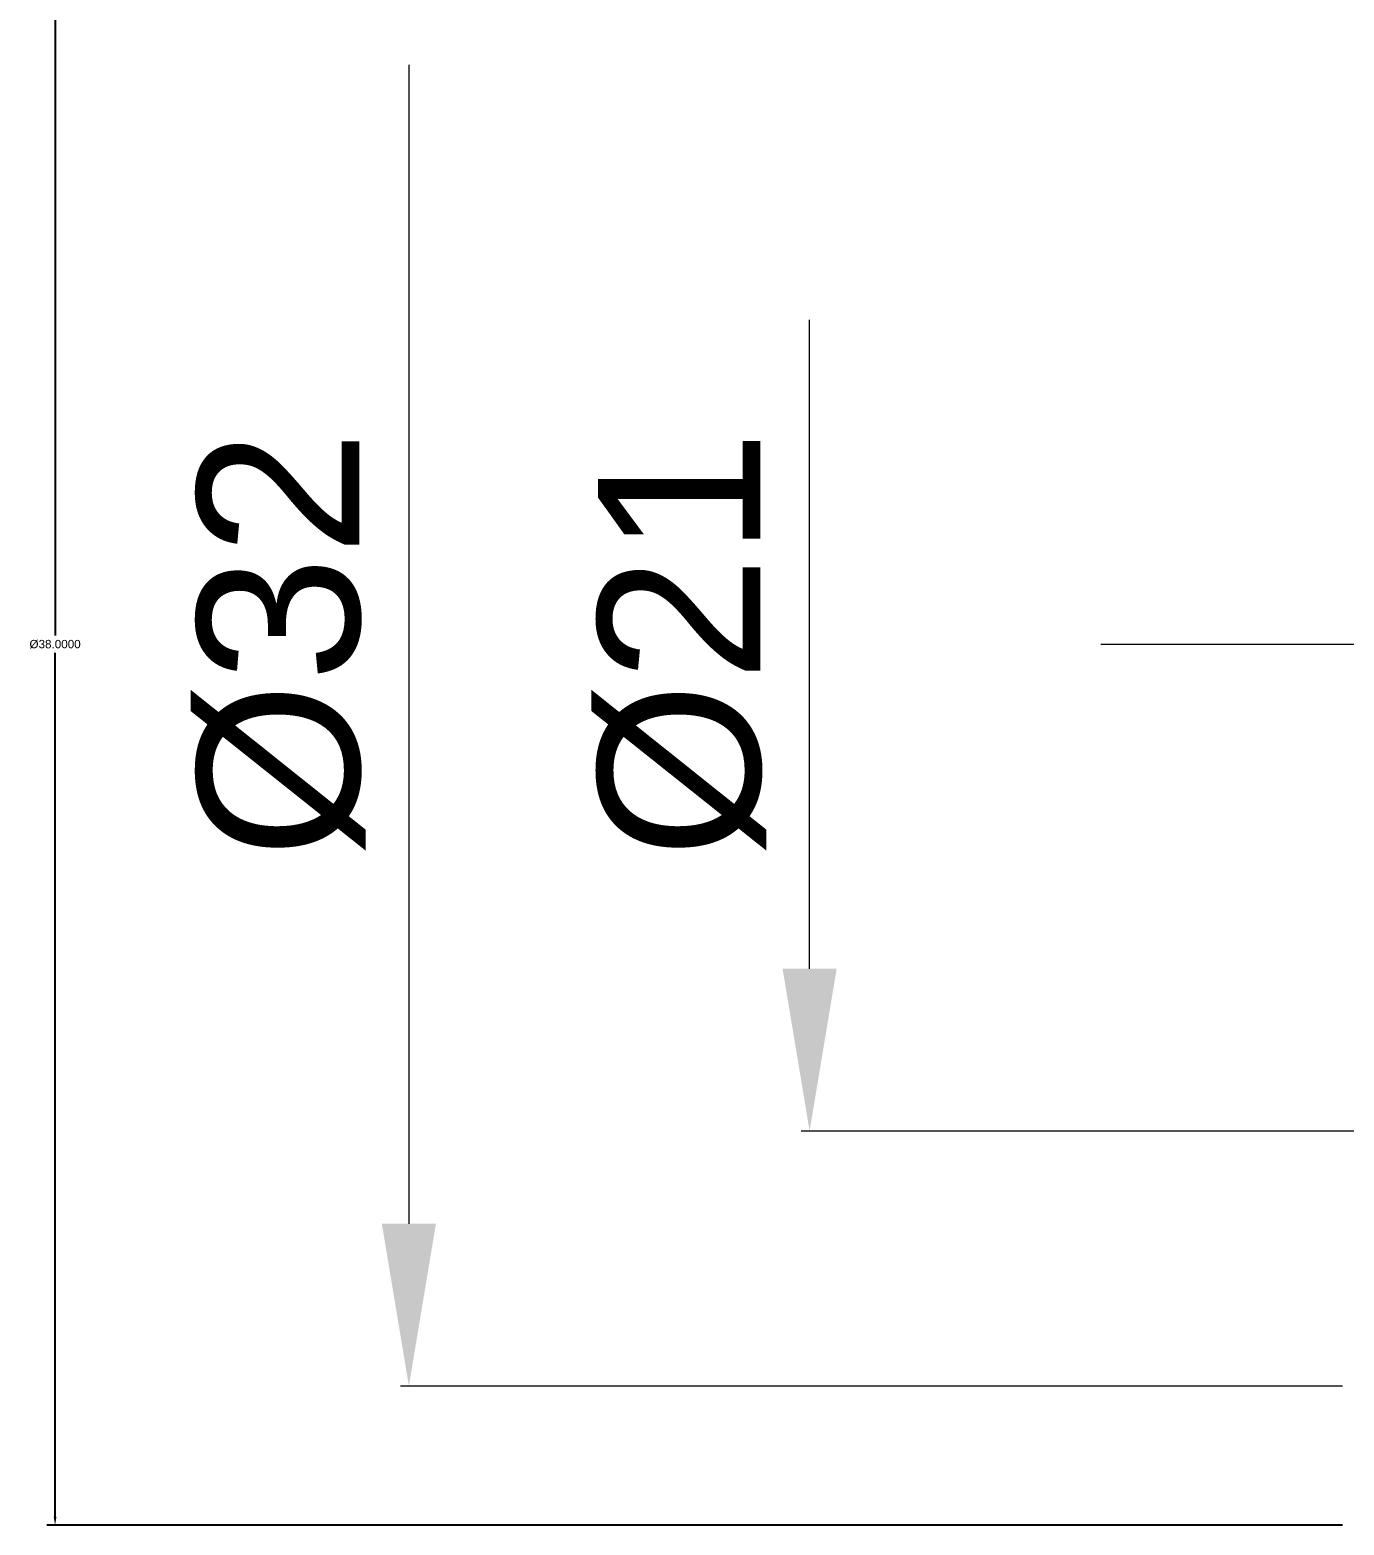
# Model space of a CAD drawing. Header units: millimetres. Extents: x 2902 to 3266, y 1828 to 1917.
# Drawn here: x 3135.94 to 3164.29, y 1857.2 to 1889.46 of the extents above; entities that cross this region are included whole.
import ezdxf

# ---------------------------------------------------------------- set-up
doc = ezdxf.new("R2010")
doc.units = ezdxf.units.MM
doc.linetypes.add('штриховая2', pattern=[9.525, 6.35, -3.175])
doc.styles.get("Standard").update_dxf_attribs({"font": 'arial.ttf'})
doc.dimstyles.get("Standard").update_dxf_attribs({"dimtxt": 0.18, "dimasz": 0.18, "dimexe": 0.18, "dimexo": 0.0625, "dimgap": 0.09, "dimtad": 0, "dimtih": 1, "dimtoh": 1, "dimdec": 4, "dimzin": 0, "dimdsep": 46, "dimtxsty": 'Standard', "dimcen": 0.09, "dimadec": 0, "dimazin": 0, "dimtfac": 1, "dimtdec": 4, "dimtofl": 0, "dimtmove": 0, "dimatfit": 3, "dimfxl": 1, "dimtolj": 1, "dimtzin": 0, "dimarcsym": 0})

# ---------------------------------------------------------------- blocks, each defined once
blk = doc.blocks.new('*D50')
at = {"color": 0, "lineweight": -2, "transparency": 16777216}
for p, q in [((3164.258, 1895.204), (3136.308, 1895.204)), ((3136.488, 1895.024), (3136.488, 1876.391)), ((3136.488, 1857.384), (3136.488, 1876.018)), ((3164.258, 1857.204), (3136.308, 1857.204))]:
    blk.add_line(p, q, dxfattribs=at)
at = {"color": 0, "transparency": 16777216}
for points in [[(3136.458, 1895.024), (3136.518, 1895.024), (3136.488, 1895.204)], [(3136.458, 1857.384), (3136.518, 1857.384), (3136.488, 1857.204)]]:
    blk.add_solid(points, dxfattribs=at)
at = {"layer": 'DEFPOINTS', "color": 0, "transparency": 16777216}
for p in [(3164.321, 1895.204), (3136.488, 1857.204), (3164.321, 1857.204)]:
    blk.add_point(p, dxfattribs=at)
at = {"color": 0, "lineweight": 15, "transparency": 16777216, "insert": (3136.488, 1876.204), "char_height": 0.18, "attachment_point": 5}
blk.add_mtext('\\A1;%%C38.0000', dxfattribs=at)

msp = doc.modelspace()

# ---------------------------------------------------------------- linework, layer by layer
at = {"lineweight": 15}
for p, q in [((3144.11834, 1888.70448), (3144.11834, 1863.70448)), ((3152.76135, 1869.20448), (3152.76135, 1883.20448)), ((3171.25825, 1865.70448), (3152.58135, 1865.70448)), ((3164.25825, 1860.20448), (3143.93834, 1860.20448))]:
    msp.add_line(p, q, dxfattribs=at)
at = {"linetype": 'штриховая2', "lineweight": 15}
msp.add_line((3159.0434, 1876.20448), (3231.80647, 1876.20448), dxfattribs=at)
at = {"lineweight": 15}
for points in [[(3152.17801, 1869.20448), (3153.34468, 1869.20448), (3152.76135, 1865.70448)], [(3143.53501, 1863.70448), (3144.70168, 1863.70448), (3144.11834, 1860.20448)]]:
    msp.add_solid(points, dxfattribs=at)

# ---------------------------------------------------------------- texts
at = {"lineweight": 15, "char_height": 3.5, "attachment_point": 5, "rotation": 90}
for s, insert in [('\\A1;%%C32', (3141.36834, 1876.20448)), ('\\A1;%%C21', (3150.01135, 1876.20448))]:
    msp.add_mtext(s, dxfattribs=dict(at, insert=insert))

# ---------------------------------------------------------------- dimensions: what is measured, and where the dimension line sits
at = {"lineweight": 15}
dim = msp.add_linear_dim(base=(3136.48834, 1857.20448), p1=(3164.32075, 1895.20448), p2=(3164.32075, 1857.20448), angle=90, text='%%C<>', dimstyle='Standard', dxfattribs=at)
dim.commit()
dim.dimension.update_dxf_attribs({"geometry": '*D50', "text_midpoint": (3136.48834, 1876.20448), "dimtype": 160})

doc.saveas('drawing.dxf')
